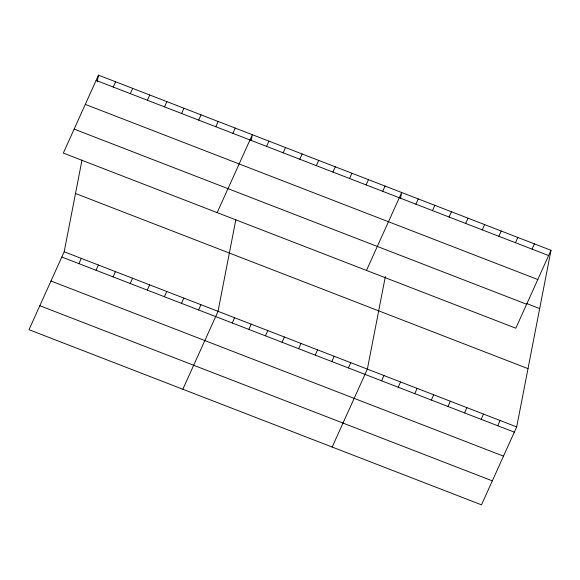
<?xml version="1.0" encoding="UTF-8"?>
<svg xmlns="http://www.w3.org/2000/svg" width="580" height="580" viewBox="0 0 580 580"><rect width="100%" height="100%" fill="white"/><g stroke="black" fill="none" stroke-linecap="round" stroke-linejoin="round"><path stroke-width="0.87" d="M551 250.299L515.816 328.222L63.314 153.084L98.491 75.161L551 250.299L516.686 426.916L481.509 504.839L29 329.701L64.184 251.778L82.005 160.036M97.201 81.823L98.491 75.161M235.857 219.588L218.036 311.322L182.852 389.245M251.213 140.534L252.344 134.712L217.159 212.635M385.352 276.522L367.365 369.119L332.18 447.042M400.541 198.331L401.672 192.502L366.488 270.425M113.223 87.029L115.587 81.78M130.311 93.641L132.682 88.392M147.407 100.26L149.778 95.011M78.909 263.639L81.28 258.397M164.502 106.879L166.873 101.63M96.004 270.258L98.375 265.009M181.598 113.491L183.969 108.243M113.1 276.877L115.471 271.629M198.694 120.111L201.064 114.862M130.196 283.489L132.559 278.24M215.789 126.723L218.16 121.474M147.284 290.109L149.654 284.86M232.885 133.342L235.255 128.093M164.379 296.721L166.75 291.472M181.475 303.34L183.846 298.091M266.568 146.377L268.939 141.129M198.57 309.959L200.941 304.71M283.163 152.801L285.527 147.552M299.751 159.225L302.122 153.975M232.261 322.995L234.624 317.746M316.346 165.641L318.717 160.399M248.849 329.418L251.22 324.169M332.935 172.064L335.305 166.815M265.444 335.834L267.808 330.586M349.53 178.488L351.9 173.239M282.032 342.258L284.403 337.009M366.118 184.911L368.488 179.662M298.627 348.681L300.998 343.433M382.713 191.327L385.084 186.086M315.215 355.105L317.586 349.856M331.811 361.521L334.181 356.272M415.896 204.174L418.267 198.925M348.399 367.945L350.769 362.696M432.484 210.598L434.855 205.349M449.079 217.014L451.45 211.773M381.582 380.792L383.953 375.543M465.667 223.438L468.038 218.189M398.177 387.208L400.548 381.959M482.263 229.861L484.634 224.612M414.765 393.632L417.136 388.382M498.858 236.285L501.221 231.036M431.361 400.055L433.731 394.806M515.446 242.701L517.817 237.452M447.949 406.478L450.319 401.229M532.041 249.124L534.405 243.875M464.544 412.895L466.914 407.646M481.139 419.318L483.502 414.069M497.727 425.742L500.098 420.493M96.128 80.41L548.629 255.548M85.296 104.393L537.805 279.531M526.401 303.442L539.675 308.582M74.139 129.101L526.647 304.239M75.509 193.495L528.01 368.633M64.184 251.778L516.686 426.916M61.814 257.027L514.322 432.165M50.982 281.01L503.491 456.148M39.831 305.718L492.333 480.856"/></g></svg>
